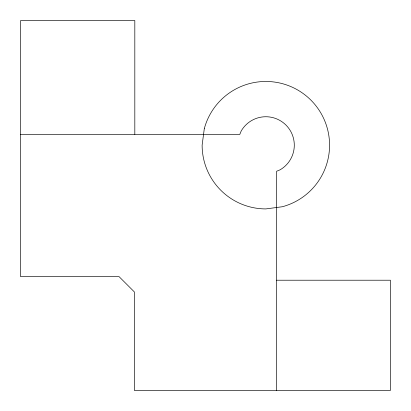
<?xml version="1.0" encoding="UTF-8"?>
<svg xmlns="http://www.w3.org/2000/svg" width="411" height="411" viewBox="0 0 411 411"><rect width="100%" height="100%" fill="white"/><g stroke="black" fill="none" stroke-linecap="round" stroke-linejoin="round"><path stroke-width="0.62" d="M20.586 134.418L239.783 134.418L241.211 130.965A28.446 28.446 0 0 1 285.964 125.072A28.446 28.446 0 0 1 280.071 169.825L276.618 171.259L276.618 390.45M276.618 280.215L390.414 280.215L390.414 390.45L134.382 390.45L134.382 291.954L119.087 276.66L20.586 276.66L20.586 20.55L134.818 20.55L134.818 134.34M204.293 128.7L202.125 145.191A63.726 63.726 0 0 0 265.845 208.916L282.342 206.743A63.726 63.726 0 0 0 310.906 100.13A63.726 63.726 0 0 0 204.293 128.7"/></g></svg>
